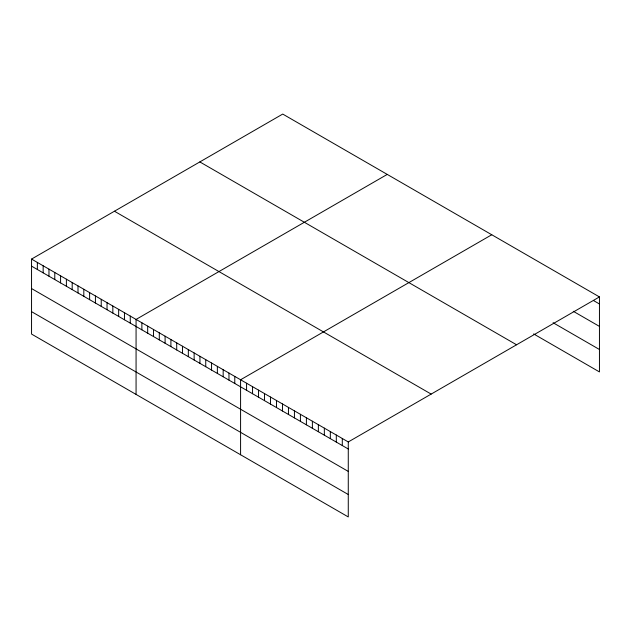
<?xml version="1.0" encoding="UTF-8"?>
<svg xmlns="http://www.w3.org/2000/svg" width="631" height="631" viewBox="0 0 631 631"><rect width="100%" height="100%" fill="white"/><g stroke="black" fill="none" stroke-linecap="round" stroke-linejoin="round"><path stroke-width="0.95" d="M31.55 259.081L348.273 441.945L348.273 516.931L31.55 334.075L31.55 259.081L282.727 114.069L599.45 296.925L599.45 371.919L533.645 333.925M387.245 174.408L136.067 319.428L136.067 394.414M491.762 234.756L240.585 379.767L240.585 454.762M348.273 441.945L599.45 296.925M593.471 300.53L599.45 303.976M573.279 311.288L599.45 326.401M553.087 322.725L599.45 349.495M199.838 161.922L516.56 344.778M114.44 211.227L431.162 394.091M31.55 266.14L348.273 448.996M31.55 288.556L348.273 471.412M31.55 311.651L348.273 494.515M342.294 438.49L342.294 445.541M336.307 435.035L336.307 442.086M330.328 431.58L330.328 438.632M324.342 428.126L324.342 435.177M318.363 424.671L318.363 431.722M312.377 421.216L312.377 428.268M306.398 417.761L306.398 424.821M300.411 414.307L300.411 421.366M294.432 410.86L294.432 417.911M288.446 407.405L288.446 414.457M282.467 403.95L282.467 411.002M276.481 400.496L276.481 407.547M270.502 397.041L270.502 404.092M264.515 393.586L264.515 400.638M258.536 390.132L258.536 397.183M252.55 386.677L252.55 393.728M246.571 383.222L246.571 390.274M234.779 376.415L234.779 383.474M228.974 373.063L228.974 380.114M223.169 369.711L223.169 376.762M217.364 366.359L217.364 373.41M211.559 363.006L211.559 370.058M205.745 359.654L205.745 366.706M199.94 356.302L199.94 363.353M194.135 352.95L194.135 360.001M188.33 349.598L188.33 356.649M182.525 346.245L182.525 353.297M176.712 342.893L176.712 349.945M170.906 339.541L170.906 346.593M165.101 336.189L165.101 343.24M159.296 332.837L159.296 339.888M153.491 329.485L153.491 336.536M147.686 326.132L147.686 333.184M141.872 322.78L141.872 329.832M130.262 316.076L130.262 323.127M124.457 312.724L124.457 319.775M118.652 309.371L118.652 316.423M112.839 306.019L112.839 313.071M107.033 302.667L107.033 309.718M101.228 299.315L101.228 306.366M95.423 295.963L95.423 303.014M89.618 292.61L89.618 299.662M83.813 289.258L83.813 296.31M77.999 285.906L77.999 292.958M72.194 282.554L72.194 289.605M66.389 279.202L66.389 286.253M60.584 275.85L60.584 282.901M54.779 272.489L54.779 279.549M48.973 269.137L48.973 276.197M43.16 265.785L43.16 272.844M37.355 262.433L37.355 269.492"/></g></svg>
